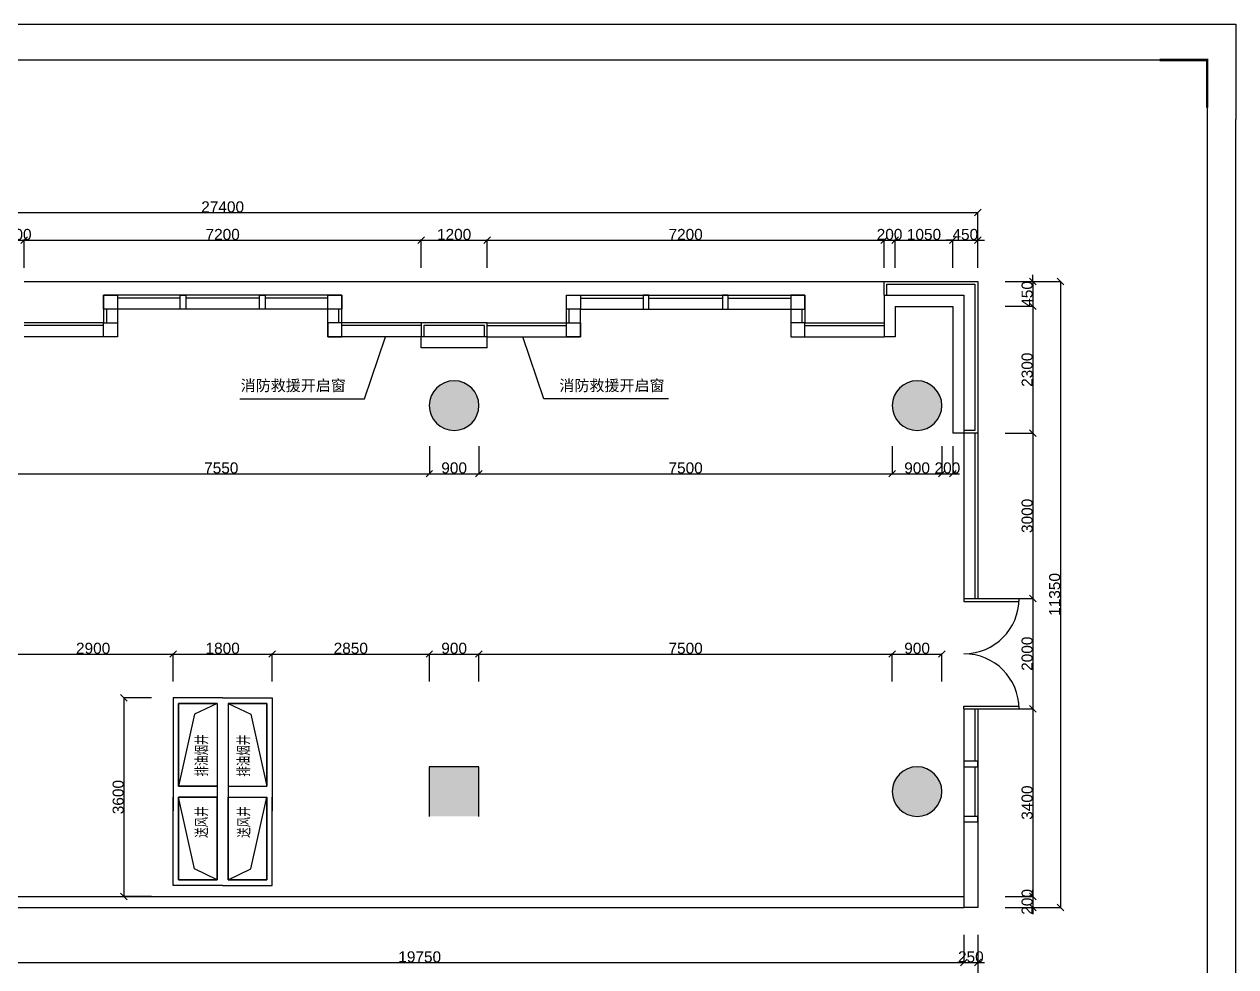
# Model space of a CAD drawing. Header units: inches. Extents: x -17552 to 18736, y -11730 to 13931.
# Drawn here: x -3246 to 18736, y -3160 to 13931 of the extents above; entities that cross this region are included whole.
import ezdxf

# ---------------------------------------------------------------- set-up
doc = ezdxf.new("R2010")
doc.units = ezdxf.units.IN
doc.header["$MEASUREMENT"] = 0
for name, color, linetype in [('DIM', 3, 'Continuous'), ('DIM TEXT', 7, 'Continuous'), ('DOOR', 100, 'Continuous'), ('WINDOW', 5, 'Continuous'), ('建-墙体', 255, 'Continuous')]:
    doc.layers.add(name, color=color, linetype=linetype)
doc.styles.get("Standard").update_dxf_attribs({"font": 'arial.ttf'})
doc.dimstyles.new('DIM-200MM', dxfattribs={"dimtxt": 200, "dimasz": 120, "dimexe": 10, "dimexo": 10, "dimgap": 0.7, "dimtad": 1, "dimdec": 0, "dimrnd": 5, "dimzin": 1, "dimdsep": 46, "dimtxsty": 'Standard', "dimblk": 'OBLIQUE', "dimcen": 0.5, "dimdle": 1, "dimclrd": 256, "dimclre": 256, "dimclrt": 7, "dimaunit": 1, "dimadec": 0, "dimazin": 0, "dimtfac": 1, "dimtdec": 0, "dimtix": 1, "dimtmove": 2, "dimatfit": 3, "dimfxl": 0, "dimtolj": 1, "dimtzin": 1, "dimarcsym": 0})

# ---------------------------------------------------------------- blocks, each defined once
blk = doc.blocks.new('_Oblique')
at = {"color": 0, "linetype": 'ByBlock', "lineweight": -2}
blk.add_line((-0.5, -0.5), (0.5, 0.5), dxfattribs=at)
blk = doc.blocks.new('*D130')
at = {"layer": 'DEFPOINTS', "color": 0, "transparency": 16777216}
for p in [(-3246, 10016), (-3446, 8654), (-3246, 8641)]:
    blk.add_point(p, dxfattribs=at)
at = {"layer": 'DIM', "lineweight": -2, "transparency": 16777216}
for p, q in [((-3446, 10016), (-3566, 10016)), ((-3446, 9516), (-3446, 10026)), ((-3446, 10016), (-3246, 10016)), ((-3246, 9516), (-3246, 10026)), ((-3246, 10016), (-3126, 10016))]:
    blk.add_line(p, q, dxfattribs=at)
at = {"layer": 'DIM', "lineweight": -2, "transparency": 16777216, "xscale": 120, "yscale": 120, "zscale": 120}
blk.add_blockref('_Oblique', (-3446, 10016), dxfattribs=at)
at = {"layer": 'DIM', "lineweight": -2, "transparency": 16777216, "xscale": 120, "yscale": 120, "zscale": 120, "rotation": 180}
blk.add_blockref('_Oblique', (-3246, 10016), dxfattribs=at)
at = {"layer": 'DIM', "color": 7, "transparency": 16777216, "insert": (-3346, 10118), "char_height": 200, "attachment_point": 5}
blk.add_mtext('\\A1;200', dxfattribs=at)
blk = doc.blocks.new('*D131')
at = {"layer": 'DEFPOINTS', "color": 0, "transparency": 16777216}
for p in [(3954, 10016), (-3246, 8641), (3954, 8166)]:
    blk.add_point(p, dxfattribs=at)
at = {"layer": 'DIM', "lineweight": -2, "transparency": 16777216}
for p, q in [((-3247, 10016), (3955, 10016)), ((-3246, 9516), (-3246, 10026)), ((3954, 9516), (3954, 10026))]:
    blk.add_line(p, q, dxfattribs=at)
at = {"layer": 'DIM', "lineweight": -2, "transparency": 16777216, "xscale": 120, "yscale": 120, "zscale": 120, "rotation": 180}
blk.add_blockref('_Oblique', (-3246, 10016), dxfattribs=at)
at = {"layer": 'DIM', "lineweight": -2, "transparency": 16777216, "xscale": 120, "yscale": 120, "zscale": 120}
blk.add_blockref('_Oblique', (3954, 10016), dxfattribs=at)
at = {"layer": 'DIM', "color": 7, "transparency": 16777216, "insert": (354, 10118), "char_height": 200, "attachment_point": 5}
blk.add_mtext('\\A1;7200', dxfattribs=at)
blk = doc.blocks.new('*D132')
at = {"layer": 'DEFPOINTS', "color": 0, "transparency": 16777216}
for p in [(5154, 10016), (3954, 8166), (5154, 8166)]:
    blk.add_point(p, dxfattribs=at)
at = {"layer": 'DIM', "lineweight": -2, "transparency": 16777216}
for p, q in [((3953, 10016), (5155, 10016)), ((3954, 9516), (3954, 10026)), ((5154, 9516), (5154, 10026))]:
    blk.add_line(p, q, dxfattribs=at)
at = {"layer": 'DIM', "lineweight": -2, "transparency": 16777216, "xscale": 120, "yscale": 120, "zscale": 120, "rotation": 180}
blk.add_blockref('_Oblique', (3954, 10016), dxfattribs=at)
at = {"layer": 'DIM', "lineweight": -2, "transparency": 16777216, "xscale": 120, "yscale": 120, "zscale": 120}
blk.add_blockref('_Oblique', (5154, 10016), dxfattribs=at)
at = {"layer": 'DIM', "color": 7, "transparency": 16777216, "insert": (4554, 10118), "char_height": 200, "attachment_point": 5}
blk.add_mtext('\\A1;1200', dxfattribs=at)
blk = doc.blocks.new('*D133')
at = {"layer": 'DEFPOINTS', "color": 0, "transparency": 16777216}
for p in [(12354, 10016), (12354, 8370), (5154, 8166)]:
    blk.add_point(p, dxfattribs=at)
at = {"layer": 'DIM', "lineweight": -2, "transparency": 16777216}
for p, q in [((5153, 10016), (12355, 10016)), ((5154, 9516), (5154, 10026)), ((12354, 9516), (12354, 10026))]:
    blk.add_line(p, q, dxfattribs=at)
at = {"layer": 'DIM', "lineweight": -2, "transparency": 16777216, "xscale": 120, "yscale": 120, "zscale": 120, "rotation": 180}
blk.add_blockref('_Oblique', (5154, 10016), dxfattribs=at)
at = {"layer": 'DIM', "lineweight": -2, "transparency": 16777216, "xscale": 120, "yscale": 120, "zscale": 120}
blk.add_blockref('_Oblique', (12354, 10016), dxfattribs=at)
at = {"layer": 'DIM', "color": 7, "transparency": 16777216, "insert": (8754, 10118), "char_height": 200, "attachment_point": 5}
blk.add_mtext('\\A1;7200', dxfattribs=at)
blk = doc.blocks.new('*D134')
at = {"layer": 'DEFPOINTS', "color": 0, "transparency": 16777216}
for p in [(12554, 10016), (12354, 8370), (12554, 8398)]:
    blk.add_point(p, dxfattribs=at)
at = {"layer": 'DIM', "lineweight": -2, "transparency": 16777216}
for p, q in [((12354, 10016), (12234, 10016)), ((12354, 9516), (12354, 10026)), ((12354, 10016), (12554, 10016)), ((12554, 9516), (12554, 10026)), ((12554, 10016), (12674, 10016))]:
    blk.add_line(p, q, dxfattribs=at)
at = {"layer": 'DIM', "lineweight": -2, "transparency": 16777216, "xscale": 120, "yscale": 120, "zscale": 120}
blk.add_blockref('_Oblique', (12354, 10016), dxfattribs=at)
at = {"layer": 'DIM', "lineweight": -2, "transparency": 16777216, "xscale": 120, "yscale": 120, "zscale": 120, "rotation": 180}
blk.add_blockref('_Oblique', (12554, 10016), dxfattribs=at)
at = {"layer": 'DIM', "color": 7, "transparency": 16777216, "insert": (12454, 10118), "char_height": 200, "attachment_point": 5}
blk.add_mtext('\\A1;200', dxfattribs=at)
blk = doc.blocks.new('*D135')
at = {"layer": 'DEFPOINTS', "color": 0, "transparency": 16777216}
for p in [(13604, 10016), (12554, 8398), (13604, 8413)]:
    blk.add_point(p, dxfattribs=at)
at = {"layer": 'DIM', "lineweight": -2, "transparency": 16777216}
for p, q in [((12553, 10016), (13605, 10016)), ((12554, 9516), (12554, 10026)), ((13604, 9516), (13604, 10026))]:
    blk.add_line(p, q, dxfattribs=at)
at = {"layer": 'DIM', "lineweight": -2, "transparency": 16777216, "xscale": 120, "yscale": 120, "zscale": 120, "rotation": 180}
blk.add_blockref('_Oblique', (12554, 10016), dxfattribs=at)
at = {"layer": 'DIM', "lineweight": -2, "transparency": 16777216, "xscale": 120, "yscale": 120, "zscale": 120}
blk.add_blockref('_Oblique', (13604, 10016), dxfattribs=at)
at = {"layer": 'DIM', "color": 7, "transparency": 16777216, "insert": (13079, 10118), "char_height": 200, "attachment_point": 5}
blk.add_mtext('\\A1;1050', dxfattribs=at)
blk = doc.blocks.new('*D136')
at = {"layer": 'DEFPOINTS', "color": 0, "transparency": 16777216}
for p in [(14054, 10016), (13604, 8413), (14054, 8438)]:
    blk.add_point(p, dxfattribs=at)
at = {"layer": 'DIM', "lineweight": -2, "transparency": 16777216}
for p, q in [((13604, 10016), (13484, 10016)), ((13604, 9516), (13604, 10026)), ((13604, 10016), (14054, 10016)), ((14054, 9516), (14054, 10026)), ((14054, 10016), (14174, 10016))]:
    blk.add_line(p, q, dxfattribs=at)
at = {"layer": 'DIM', "lineweight": -2, "transparency": 16777216, "xscale": 120, "yscale": 120, "zscale": 120}
blk.add_blockref('_Oblique', (13604, 10016), dxfattribs=at)
at = {"layer": 'DIM', "lineweight": -2, "transparency": 16777216, "xscale": 120, "yscale": 120, "zscale": 120, "rotation": 180}
blk.add_blockref('_Oblique', (14054, 10016), dxfattribs=at)
at = {"layer": 'DIM', "color": 7, "transparency": 16777216, "insert": (13829, 10118), "char_height": 200, "attachment_point": 5}
blk.add_mtext('\\A1;450', dxfattribs=at)
blk = doc.blocks.new('*D137')
at = {"layer": 'DEFPOINTS', "color": 0, "transparency": 16777216}
for p in [(14054, 10516), (-13346, 8794), (14054, 8794)]:
    blk.add_point(p, dxfattribs=at)
at = {"layer": 'DIM', "lineweight": -2, "transparency": 16777216}
for p, q in [((-13347, 10516), (14055, 10516)), ((-13346, 10016), (-13346, 10526)), ((14054, 10016), (14054, 10526))]:
    blk.add_line(p, q, dxfattribs=at)
at = {"layer": 'DIM', "lineweight": -2, "transparency": 16777216, "xscale": 120, "yscale": 120, "zscale": 120, "rotation": 180}
blk.add_blockref('_Oblique', (-13346, 10516), dxfattribs=at)
at = {"layer": 'DIM', "lineweight": -2, "transparency": 16777216, "xscale": 120, "yscale": 120, "zscale": 120}
blk.add_blockref('_Oblique', (14054, 10516), dxfattribs=at)
at = {"layer": 'DIM', "color": 7, "transparency": 16777216, "insert": (354, 10618), "char_height": 200, "attachment_point": 5}
blk.add_mtext('\\A1;27400', dxfattribs=at)
blk = doc.blocks.new('*D149')
at = {"layer": 'DEFPOINTS', "color": 0, "transparency": 16777216}
for p in [(-5946, 3455), (13804, -914), (13804, -3084)]:
    blk.add_point(p, dxfattribs=at)
at = {"layer": 'DIM', "lineweight": -2, "transparency": 16777216}
for p, q in [((-5946, -2584), (-5946, -3094)), ((13804, -2584), (13804, -3094)), ((-5947, -3084), (13805, -3084))]:
    blk.add_line(p, q, dxfattribs=at)
at = {"layer": 'DIM', "lineweight": -2, "transparency": 16777216, "xscale": 120, "yscale": 120, "zscale": 120, "rotation": 180}
blk.add_blockref('_Oblique', (-5946, -3084), dxfattribs=at)
at = {"layer": 'DIM', "lineweight": -2, "transparency": 16777216, "xscale": 120, "yscale": 120, "zscale": 120}
blk.add_blockref('_Oblique', (13804, -3084), dxfattribs=at)
at = {"layer": 'DIM', "color": 7, "transparency": 16777216, "insert": (3929, -2982), "char_height": 200, "attachment_point": 5}
blk.add_mtext('\\A1;19750', dxfattribs=at)
blk = doc.blocks.new('*D150')
at = {"layer": 'DEFPOINTS', "color": 0, "transparency": 16777216}
for p in [(13804, -914), (14054, -914), (14054, -3084)]:
    blk.add_point(p, dxfattribs=at)
at = {"layer": 'DIM', "lineweight": -2, "transparency": 16777216}
for p, q in [((13804, -2584), (13804, -3094)), ((14054, -2584), (14054, -3094)), ((13804, -3084), (13684, -3084)), ((13804, -3084), (14054, -3084)), ((14054, -3084), (14174, -3084))]:
    blk.add_line(p, q, dxfattribs=at)
at = {"layer": 'DIM', "lineweight": -2, "transparency": 16777216, "xscale": 120, "yscale": 120, "zscale": 120}
blk.add_blockref('_Oblique', (13804, -3084), dxfattribs=at)
at = {"layer": 'DIM', "lineweight": -2, "transparency": 16777216, "xscale": 120, "yscale": 120, "zscale": 120, "rotation": 180}
blk.add_blockref('_Oblique', (14054, -3084), dxfattribs=at)
at = {"layer": 'DIM', "color": 7, "transparency": 16777216, "insert": (13929, -2982), "char_height": 200, "attachment_point": 5}
blk.add_mtext('\\A1;250', dxfattribs=at)
blk = doc.blocks.new('*D151')
at = {"layer": 'DEFPOINTS', "color": 0, "transparency": 16777216}
for p in [(-13346, 4184), (14054, -1401), (-13346, -3584)]:
    blk.add_point(p, dxfattribs=at)
at = {"layer": 'DIM', "lineweight": -2, "transparency": 16777216}
for p, q in [((-13346, -3084), (-13346, -3594)), ((14054, -3084), (14054, -3594)), ((14055, -3584), (-13347, -3584))]:
    blk.add_line(p, q, dxfattribs=at)
at = {"layer": 'DIM', "lineweight": -2, "transparency": 16777216, "xscale": 120, "yscale": 120, "zscale": 120, "rotation": 180}
blk.add_blockref('_Oblique', (-13346, -3584), dxfattribs=at)
at = {"layer": 'DIM', "lineweight": -2, "transparency": 16777216, "xscale": 120, "yscale": 120, "zscale": 120}
blk.add_blockref('_Oblique', (14054, -3584), dxfattribs=at)
at = {"layer": 'DIM', "color": 7, "transparency": 16777216, "insert": (354, -3482), "char_height": 200, "attachment_point": 5}
blk.add_mtext('\\A1;27400', dxfattribs=at)
blk = doc.blocks.new('*D152')
at = {"layer": 'DEFPOINTS', "color": 0, "transparency": 16777216}
for p in [(13103, 9266), (13103, 8816), (15054, 8816)]:
    blk.add_point(p, dxfattribs=at)
at = {"layer": 'DIM', "lineweight": -2, "transparency": 16777216}
for p, q in [((14554, 9266), (15064, 9266)), ((15054, 9266), (15054, 9386)), ((15054, 9266), (15054, 8816)), ((14554, 8816), (15064, 8816)), ((15054, 8816), (15054, 8696))]:
    blk.add_line(p, q, dxfattribs=at)
at = {"layer": 'DIM', "lineweight": -2, "transparency": 16777216, "xscale": 120, "yscale": 120, "zscale": 120}
for p, rotation in [((15054, 9266), 270), ((15054, 8816), 90)]:
    blk.add_blockref('_Oblique', p, dxfattribs=dict(at, rotation=rotation))
at = {"layer": 'DIM', "color": 7, "transparency": 16777216, "insert": (14951, 9041), "char_height": 200, "attachment_point": 5, "rotation": 90}
blk.add_mtext('\\A1;450', dxfattribs=at)
blk = doc.blocks.new('*D153')
at = {"layer": 'DEFPOINTS', "color": 0, "transparency": 16777216}
for p in [(13103, 8816), (13704, 6516), (15054, 6516)]:
    blk.add_point(p, dxfattribs=at)
at = {"layer": 'DIM', "lineweight": -2, "transparency": 16777216}
for p, q in [((14554, 8816), (15064, 8816)), ((15054, 8817), (15054, 6515)), ((14554, 6516), (15064, 6516))]:
    blk.add_line(p, q, dxfattribs=at)
at = {"layer": 'DIM', "lineweight": -2, "transparency": 16777216, "xscale": 120, "yscale": 120, "zscale": 120}
for p, rotation in [((15054, 8816), 90), ((15054, 6516), 270)]:
    blk.add_blockref('_Oblique', p, dxfattribs=dict(at, rotation=rotation))
at = {"layer": 'DIM', "color": 7, "transparency": 16777216, "insert": (14951, 7666), "char_height": 200, "attachment_point": 5, "rotation": 90}
blk.add_mtext('\\A1;2300', dxfattribs=at)
blk = doc.blocks.new('*D154')
at = {"layer": 'DEFPOINTS', "color": 0, "transparency": 16777216}
for p in [(13704, 6516), (13934, 3516), (15054, 3516)]:
    blk.add_point(p, dxfattribs=at)
at = {"layer": 'DIM', "lineweight": -2, "transparency": 16777216}
for p, q in [((14554, 6516), (15064, 6516)), ((15054, 6517), (15054, 3515)), ((14554, 3516), (15064, 3516))]:
    blk.add_line(p, q, dxfattribs=at)
at = {"layer": 'DIM', "lineweight": -2, "transparency": 16777216, "xscale": 120, "yscale": 120, "zscale": 120}
for p, rotation in [((15054, 6516), 90), ((15054, 3516), 270)]:
    blk.add_blockref('_Oblique', p, dxfattribs=dict(at, rotation=rotation))
at = {"layer": 'DIM', "color": 7, "transparency": 16777216, "insert": (14951, 5016), "char_height": 200, "attachment_point": 5, "rotation": 90}
blk.add_mtext('\\A1;3000', dxfattribs=at)
blk = doc.blocks.new('*D155')
at = {"layer": 'DEFPOINTS', "color": 0, "transparency": 16777216}
for p in [(13934, 3516), (13909, 1516), (15054, 1516)]:
    blk.add_point(p, dxfattribs=at)
at = {"layer": 'DIM', "lineweight": -2, "transparency": 16777216}
for p, q in [((14554, 3516), (15064, 3516)), ((15054, 3517), (15054, 1515)), ((14554, 1516), (15064, 1516))]:
    blk.add_line(p, q, dxfattribs=at)
at = {"layer": 'DIM', "lineweight": -2, "transparency": 16777216, "xscale": 120, "yscale": 120, "zscale": 120}
for p, rotation in [((15054, 3516), 90), ((15054, 1516), 270)]:
    blk.add_blockref('_Oblique', p, dxfattribs=dict(at, rotation=rotation))
at = {"layer": 'DIM', "color": 7, "transparency": 16777216, "insert": (14951, 2516), "char_height": 200, "attachment_point": 5, "rotation": 90}
blk.add_mtext('\\A1;2000', dxfattribs=at)
blk = doc.blocks.new('*D156')
at = {"layer": 'DEFPOINTS', "color": 0, "transparency": 16777216}
for p in [(13909, 1516), (13730, -1884), (15054, -1884)]:
    blk.add_point(p, dxfattribs=at)
at = {"layer": 'DIM', "lineweight": -2, "transparency": 16777216}
for p, q in [((14554, 1516), (15064, 1516)), ((15054, 1517), (15054, -1885)), ((14554, -1884), (15064, -1884))]:
    blk.add_line(p, q, dxfattribs=at)
at = {"layer": 'DIM', "lineweight": -2, "transparency": 16777216, "xscale": 120, "yscale": 120, "zscale": 120}
for p, rotation in [((15054, 1516), 90), ((15054, -1884), 270)]:
    blk.add_blockref('_Oblique', p, dxfattribs=dict(at, rotation=rotation))
at = {"layer": 'DIM', "color": 7, "transparency": 16777216, "insert": (14951, -184), "char_height": 200, "attachment_point": 5, "rotation": 90}
blk.add_mtext('\\A1;3400', dxfattribs=at)
blk = doc.blocks.new('*D157')
at = {"layer": 'DEFPOINTS', "color": 0, "transparency": 16777216}
for p in [(13730, -1884), (13717, -2084), (15054, -2084)]:
    blk.add_point(p, dxfattribs=at)
at = {"layer": 'DIM', "lineweight": -2, "transparency": 16777216}
for p, q in [((14554, -1884), (15064, -1884)), ((15054, -1884), (15054, -1764)), ((15054, -1884), (15054, -2084)), ((14554, -2084), (15064, -2084)), ((15054, -2084), (15054, -2204))]:
    blk.add_line(p, q, dxfattribs=at)
at = {"layer": 'DIM', "lineweight": -2, "transparency": 16777216, "xscale": 120, "yscale": 120, "zscale": 120}
for p, rotation in [((15054, -1884), 270), ((15054, -2084), 90)]:
    blk.add_blockref('_Oblique', p, dxfattribs=dict(at, rotation=rotation))
at = {"layer": 'DIM', "color": 7, "transparency": 16777216, "insert": (14951, -1984), "char_height": 200, "attachment_point": 5, "rotation": 90}
blk.add_mtext('\\A1;200', dxfattribs=at)
blk = doc.blocks.new('*D158')
at = {"layer": 'DEFPOINTS', "color": 0, "transparency": 16777216}
for p in [(11963, 9266), (12319, -2084), (15554, -2084)]:
    blk.add_point(p, dxfattribs=at)
at = {"layer": 'DIM', "lineweight": -2, "transparency": 16777216}
for p, q in [((15054, 9266), (15564, 9266)), ((15554, 9267), (15554, -2085)), ((15054, -2084), (15564, -2084))]:
    blk.add_line(p, q, dxfattribs=at)
at = {"layer": 'DIM', "lineweight": -2, "transparency": 16777216, "xscale": 120, "yscale": 120, "zscale": 120}
for p, rotation in [((15554, 9266), 90), ((15554, -2084), 270)]:
    blk.add_blockref('_Oblique', p, dxfattribs=dict(at, rotation=rotation))
at = {"layer": 'DIM', "color": 7, "transparency": 16777216, "insert": (15451, 3591), "char_height": 200, "attachment_point": 5, "rotation": 90}
blk.add_mtext('\\A1;11350', dxfattribs=at)
blk = doc.blocks.new('*D163')
at = {"layer": 'DEFPOINTS', "color": 0, "transparency": 16777216}
for p in [(-3446, 7016), (4104, 7016), (4104, 5781)]:
    blk.add_point(p, dxfattribs=at)
at = {"layer": 'DIM', "lineweight": -2, "transparency": 16777216}
for p, q in [((-3446, 6281), (-3446, 5771)), ((4104, 6281), (4104, 5771)), ((-3447, 5781), (4105, 5781))]:
    blk.add_line(p, q, dxfattribs=at)
at = {"layer": 'DIM', "lineweight": -2, "transparency": 16777216, "xscale": 120, "yscale": 120, "zscale": 120, "rotation": 180}
blk.add_blockref('_Oblique', (-3446, 5781), dxfattribs=at)
at = {"layer": 'DIM', "lineweight": -2, "transparency": 16777216, "xscale": 120, "yscale": 120, "zscale": 120}
blk.add_blockref('_Oblique', (4104, 5781), dxfattribs=at)
at = {"layer": 'DIM', "color": 7, "transparency": 16777216, "insert": (329, 5884), "char_height": 200, "attachment_point": 5}
blk.add_mtext('\\A1;7550', dxfattribs=at)
blk = doc.blocks.new('*D164')
at = {"layer": 'DEFPOINTS', "color": 0, "transparency": 16777216}
for p in [(4104, 7016), (5004, 7016), (5004, 5781)]:
    blk.add_point(p, dxfattribs=at)
at = {"layer": 'DIM', "lineweight": -2, "transparency": 16777216}
for p, q in [((4104, 6281), (4104, 5771)), ((5004, 6281), (5004, 5771)), ((4103, 5781), (5005, 5781))]:
    blk.add_line(p, q, dxfattribs=at)
at = {"layer": 'DIM', "lineweight": -2, "transparency": 16777216, "xscale": 120, "yscale": 120, "zscale": 120, "rotation": 180}
blk.add_blockref('_Oblique', (4104, 5781), dxfattribs=at)
at = {"layer": 'DIM', "lineweight": -2, "transparency": 16777216, "xscale": 120, "yscale": 120, "zscale": 120}
blk.add_blockref('_Oblique', (5004, 5781), dxfattribs=at)
at = {"layer": 'DIM', "color": 7, "transparency": 16777216, "insert": (4554, 5884), "char_height": 200, "attachment_point": 5}
blk.add_mtext('\\A1;900', dxfattribs=at)
blk = doc.blocks.new('*D165')
at = {"layer": 'DEFPOINTS', "color": 0, "transparency": 16777216}
for p in [(5004, 7016), (12504, 6994), (12504, 5781)]:
    blk.add_point(p, dxfattribs=at)
at = {"layer": 'DIM', "lineweight": -2, "transparency": 16777216}
for p, q in [((5004, 6281), (5004, 5771)), ((12504, 6281), (12504, 5771)), ((5003, 5781), (12505, 5781))]:
    blk.add_line(p, q, dxfattribs=at)
at = {"layer": 'DIM', "lineweight": -2, "transparency": 16777216, "xscale": 120, "yscale": 120, "zscale": 120, "rotation": 180}
blk.add_blockref('_Oblique', (5004, 5781), dxfattribs=at)
at = {"layer": 'DIM', "lineweight": -2, "transparency": 16777216, "xscale": 120, "yscale": 120, "zscale": 120}
blk.add_blockref('_Oblique', (12504, 5781), dxfattribs=at)
at = {"layer": 'DIM', "color": 7, "transparency": 16777216, "insert": (8754, 5884), "char_height": 200, "attachment_point": 5}
blk.add_mtext('\\A1;7500', dxfattribs=at)
blk = doc.blocks.new('*D166')
at = {"layer": 'DEFPOINTS', "color": 0, "transparency": 16777216}
for p in [(12504, 6994), (13404, 7016), (13404, 5781)]:
    blk.add_point(p, dxfattribs=at)
at = {"layer": 'DIM', "lineweight": -2, "transparency": 16777216}
for p, q in [((12504, 6281), (12504, 5771)), ((13404, 6281), (13404, 5771)), ((12503, 5781), (13405, 5781))]:
    blk.add_line(p, q, dxfattribs=at)
at = {"layer": 'DIM', "lineweight": -2, "transparency": 16777216, "xscale": 120, "yscale": 120, "zscale": 120, "rotation": 180}
blk.add_blockref('_Oblique', (12504, 5781), dxfattribs=at)
at = {"layer": 'DIM', "lineweight": -2, "transparency": 16777216, "xscale": 120, "yscale": 120, "zscale": 120}
blk.add_blockref('_Oblique', (13404, 5781), dxfattribs=at)
at = {"layer": 'DIM', "color": 7, "transparency": 16777216, "insert": (12954, 5884), "char_height": 200, "attachment_point": 5}
blk.add_mtext('\\A1;900', dxfattribs=at)
blk = doc.blocks.new('*D167')
at = {"layer": 'DEFPOINTS', "color": 0, "transparency": 16777216}
for p in [(13604, 7040), (13404, 7016), (13604, 5781)]:
    blk.add_point(p, dxfattribs=at)
at = {"layer": 'DIM', "lineweight": -2, "transparency": 16777216}
for p, q in [((13404, 6281), (13404, 5771)), ((13604, 6281), (13604, 5771)), ((13404, 5781), (13284, 5781)), ((13404, 5781), (13604, 5781)), ((13604, 5781), (13724, 5781))]:
    blk.add_line(p, q, dxfattribs=at)
at = {"layer": 'DIM', "lineweight": -2, "transparency": 16777216, "xscale": 120, "yscale": 120, "zscale": 120}
blk.add_blockref('_Oblique', (13404, 5781), dxfattribs=at)
at = {"layer": 'DIM', "lineweight": -2, "transparency": 16777216, "xscale": 120, "yscale": 120, "zscale": 120, "rotation": 180}
blk.add_blockref('_Oblique', (13604, 5781), dxfattribs=at)
at = {"layer": 'DIM', "color": 7, "transparency": 16777216, "insert": (13504, 5884), "char_height": 200, "attachment_point": 5}
blk.add_mtext('\\A1;200', dxfattribs=at)
blk = doc.blocks.new('*D168')
at = {"layer": 'DEFPOINTS', "color": 0, "transparency": 16777216}
for p in [(-546, 1716), (-1438, -1884), (-546, -1884)]:
    blk.add_point(p, dxfattribs=at)
at = {"layer": 'DIM', "lineweight": -2, "transparency": 16777216}
for p, q in [((-938, 1716), (-1448, 1716)), ((-1438, 1717), (-1438, -1885)), ((-938, -1884), (-1448, -1884))]:
    blk.add_line(p, q, dxfattribs=at)
at = {"layer": 'DIM', "lineweight": -2, "transparency": 16777216, "xscale": 120, "yscale": 120, "zscale": 120}
for p, rotation in [((-1438, 1716), 90), ((-1438, -1884), 270)]:
    blk.add_blockref('_Oblique', p, dxfattribs=dict(at, rotation=rotation))
at = {"layer": 'DIM', "color": 7, "transparency": 16777216, "insert": (-1541, -84), "char_height": 200, "attachment_point": 5, "rotation": 90}
blk.add_mtext('\\A1;3600', dxfattribs=at)
blk = doc.blocks.new('*D169')
at = {"layer": 'DEFPOINTS', "color": 0, "transparency": 16777216}
for p in [(1254, 2511), (-546, 1716), (1254, 1716)]:
    blk.add_point(p, dxfattribs=at)
at = {"layer": 'DIM', "lineweight": -2, "transparency": 16777216}
for p, q in [((-547, 2511), (1255, 2511)), ((-546, 2011), (-546, 2521)), ((1254, 2011), (1254, 2521))]:
    blk.add_line(p, q, dxfattribs=at)
at = {"layer": 'DIM', "lineweight": -2, "transparency": 16777216, "xscale": 120, "yscale": 120, "zscale": 120, "rotation": 180}
blk.add_blockref('_Oblique', (-546, 2511), dxfattribs=at)
at = {"layer": 'DIM', "lineweight": -2, "transparency": 16777216, "xscale": 120, "yscale": 120, "zscale": 120}
blk.add_blockref('_Oblique', (1254, 2511), dxfattribs=at)
at = {"layer": 'DIM', "color": 7, "transparency": 16777216, "insert": (354, 2614), "char_height": 200, "attachment_point": 5}
blk.add_mtext('\\A1;1800', dxfattribs=at)
blk = doc.blocks.new('*D176')
at = {"layer": 'DEFPOINTS', "color": 0, "transparency": 16777216}
for p in [(-546, 2511), (-546, 691), (-3446, 416)]:
    blk.add_point(p, dxfattribs=at)
at = {"layer": 'DIM', "lineweight": -2, "transparency": 16777216}
for p, q in [((-3447, 2511), (-545, 2511)), ((-3446, 2011), (-3446, 2521)), ((-546, 2011), (-546, 2521))]:
    blk.add_line(p, q, dxfattribs=at)
at = {"layer": 'DIM', "lineweight": -2, "transparency": 16777216, "xscale": 120, "yscale": 120, "zscale": 120, "rotation": 180}
blk.add_blockref('_Oblique', (-3446, 2511), dxfattribs=at)
at = {"layer": 'DIM', "lineweight": -2, "transparency": 16777216, "xscale": 120, "yscale": 120, "zscale": 120}
blk.add_blockref('_Oblique', (-546, 2511), dxfattribs=at)
at = {"layer": 'DIM', "color": 7, "transparency": 16777216, "insert": (-1996, 2614), "char_height": 200, "attachment_point": 5}
blk.add_mtext('\\A1;2900', dxfattribs=at)
blk = doc.blocks.new('*D177')
at = {"layer": 'DEFPOINTS', "color": 0, "transparency": 16777216}
for p in [(4104, 2511), (1254, 7), (4104, 7)]:
    blk.add_point(p, dxfattribs=at)
at = {"layer": 'DIM', "lineweight": -2, "transparency": 16777216}
for p, q in [((1253, 2511), (4105, 2511)), ((1254, 2011), (1254, 2521)), ((4104, 2011), (4104, 2521))]:
    blk.add_line(p, q, dxfattribs=at)
at = {"layer": 'DIM', "lineweight": -2, "transparency": 16777216, "xscale": 120, "yscale": 120, "zscale": 120, "rotation": 180}
blk.add_blockref('_Oblique', (1254, 2511), dxfattribs=at)
at = {"layer": 'DIM', "lineweight": -2, "transparency": 16777216, "xscale": 120, "yscale": 120, "zscale": 120}
blk.add_blockref('_Oblique', (4104, 2511), dxfattribs=at)
at = {"layer": 'DIM', "color": 7, "transparency": 16777216, "insert": (2679, 2614), "char_height": 200, "attachment_point": 5}
blk.add_mtext('\\A1;2850', dxfattribs=at)
blk = doc.blocks.new('*D178')
at = {"layer": 'DEFPOINTS', "color": 0, "transparency": 16777216}
for p in [(5004, 2511), (4104, -84), (5004, -84)]:
    blk.add_point(p, dxfattribs=at)
at = {"layer": 'DIM', "lineweight": -2, "transparency": 16777216}
for p, q in [((4103, 2511), (5005, 2511)), ((4104, 2011), (4104, 2521)), ((5004, 2011), (5004, 2521))]:
    blk.add_line(p, q, dxfattribs=at)
at = {"layer": 'DIM', "lineweight": -2, "transparency": 16777216, "xscale": 120, "yscale": 120, "zscale": 120, "rotation": 180}
blk.add_blockref('_Oblique', (4104, 2511), dxfattribs=at)
at = {"layer": 'DIM', "lineweight": -2, "transparency": 16777216, "xscale": 120, "yscale": 120, "zscale": 120}
blk.add_blockref('_Oblique', (5004, 2511), dxfattribs=at)
at = {"layer": 'DIM', "color": 7, "transparency": 16777216, "insert": (4554, 2614), "char_height": 200, "attachment_point": 5}
blk.add_mtext('\\A1;900', dxfattribs=at)
blk = doc.blocks.new('*D179')
at = {"layer": 'DEFPOINTS', "color": 0, "transparency": 16777216}
for p in [(12504, 2511), (5004, 16), (12504, 16)]:
    blk.add_point(p, dxfattribs=at)
at = {"layer": 'DIM', "lineweight": -2, "transparency": 16777216}
for p, q in [((5003, 2511), (12505, 2511)), ((5004, 2011), (5004, 2521)), ((12504, 2011), (12504, 2521))]:
    blk.add_line(p, q, dxfattribs=at)
at = {"layer": 'DIM', "lineweight": -2, "transparency": 16777216, "xscale": 120, "yscale": 120, "zscale": 120, "rotation": 180}
blk.add_blockref('_Oblique', (5004, 2511), dxfattribs=at)
at = {"layer": 'DIM', "lineweight": -2, "transparency": 16777216, "xscale": 120, "yscale": 120, "zscale": 120}
blk.add_blockref('_Oblique', (12504, 2511), dxfattribs=at)
at = {"layer": 'DIM', "color": 7, "transparency": 16777216, "insert": (8754, 2614), "char_height": 200, "attachment_point": 5}
blk.add_mtext('\\A1;7500', dxfattribs=at)
blk = doc.blocks.new('*D180')
at = {"layer": 'DEFPOINTS', "color": 0, "transparency": 16777216}
for p in [(13404, 2511), (12504, 16), (13404, 16)]:
    blk.add_point(p, dxfattribs=at)
at = {"layer": 'DIM', "lineweight": -2, "transparency": 16777216}
for p, q in [((12503, 2511), (13405, 2511)), ((12504, 2011), (12504, 2521)), ((13404, 2011), (13404, 2521))]:
    blk.add_line(p, q, dxfattribs=at)
at = {"layer": 'DIM', "lineweight": -2, "transparency": 16777216, "xscale": 120, "yscale": 120, "zscale": 120, "rotation": 180}
blk.add_blockref('_Oblique', (12504, 2511), dxfattribs=at)
at = {"layer": 'DIM', "lineweight": -2, "transparency": 16777216, "xscale": 120, "yscale": 120, "zscale": 120}
blk.add_blockref('_Oblique', (13404, 2511), dxfattribs=at)
at = {"layer": 'DIM', "color": 7, "transparency": 16777216, "insert": (12954, 2614), "char_height": 200, "attachment_point": 5}
blk.add_mtext('\\A1;900', dxfattribs=at)

msp = doc.modelspace()

# ---------------------------------------------------------------- hatches: boundary and pattern name
at = {"layer": '建-墙体'}
for points in [[(5003.9, 7015.5, 1), (4103.9, 7015.5, 1)], [(13403.9, 7015.5, 1), (12503.9, 7015.5, 1)], [(4103.9, -434.5), (5003.9, -434.5), (5003.9, 465.5), (4103.9, 465.5)], [(13403.9, 15.5, 1), (12503.9, 15.5, 1)]]:
    msp.add_hatch(color=256, dxfattribs=at).paths.add_polyline_path(points)

# ---------------------------------------------------------------- linework, layer by layer
for points in [[(-17552.2, -10001.8), (-17552.2, 13931), (17007.8, 13931)], [(17007.8, 13931), (18735.8, 13931), (18735.8, 12203)], [(17007.8, -11729.8), (18735.8, -11729.8), (18735.8, 12203)]]:
    msp.add_lwpolyline(points)
msp.add_lwpolyline([(-17033.8, 13283), (18217.4, 13283), (18217.4, -11081.8), (-17033.8, -11081.8)], close=True)
at = {"const_width": 43.2}
msp.add_lwpolyline([(18217.4, 12419), (18217.4, 13283), (17353.4, 13283)], dxfattribs=at)
at = {"layer": 'DIM'}
for p, q in [((2928.5, 7140), (3307.1, 8265.5)), ((6179.2, 7140), (5800.6, 8265.5)), ((664.4, 7140), (2928.5, 7140)), ((8443.2, 7140), (6179.2, 7140))]:
    msp.add_line(p, q, dxfattribs=at)
at = {"layer": 'DOOR', "linetype": 'Continuous'}
for p, q in [((13803.9, 3515.9), (14803.9, 3515.9)), ((13803.9, 3515.9), (13803.9, 3465.9)), ((13803.9, 3465.9), (14802.7, 3465.9)), ((13803.9, 1565.9), (14803.9, 1565.9)), ((13803.9, 1515.9), (13803.9, 1565.9)), ((14803.9, 1515.9), (14803.9, 1565.9)), ((13803.9, 1515.9), (14803.9, 1515.9))]:
    msp.add_line(p, q, dxfattribs=at)
for centre, start_param, end_param in [((13803.9, 3515.9), 3.3482449, 4.9190412), ((13803.9, 1515.9), 4.9190412, 6.4898375)]:
    msp.add_ellipse(centre, major_axis=(205.2, 978.7), ratio=1, start_param=start_param, end_param=end_param, dxfattribs=at)
at = {"layer": 'WINDOW'}
for p, q in [((453.7, 8765.5), (253.7, 8765.5)), ((13803.9, 6516), (13803.9, 3515.9)), ((14003.9, 6516), (14003.9, 3515.9)), ((14053.9, 6516), (14053.9, 3515.9)), ((13803.9, 1515.9), (13803.9, 15.5)), ((14003.9, 1515.9), (14003.9, 565.9)), ((14053.9, 1515.9), (14053.9, 15.5)), ((14003.9, 465.9), (14003.9, 15.5)), ((13803.9, 115.5), (13803.9, -84.5)), ((13803.9, 15.5), (13803.9, -2084.5)), ((14003.9, 15.5), (14003.9, -434.1)), ((14053.9, 15.5), (14053.9, -2084.5)), ((14053.9, -2084.5), (13803.9, -2084.5))]:
    msp.add_line(p, q, dxfattribs=at)
for points in [[(3953.9, 8515.5), (2513.9, 8515.5), (2513.9, 9015.5), (-1806.1, 9015.5), (-1806.1, 8515.5), (-3246.1, 8515.5)], [(5154, 8515.5), (6594, 8515.5), (6594, 9015.5), (10914, 9015.5), (10914, 8515.5), (12354, 8515.5)], [(-416.1, 8965.5), (-1556.1, 8965.5)], [(1023.9, 8965.5), (-316.1, 8965.5)], [(2263.9, 8965.5), (1123.9, 8965.5)], [(6844, 8965.5), (7984, 8965.5)], [(8084, 8965.5), (9424, 8965.5)], [(9524, 8965.5), (10664, 8965.5)], [(3953.9, 8265.5), (2263.9, 8265.5), (2263.9, 8765.5), (-1556.1, 8765.5), (-1556.1, 8265.5), (-3246.1, 8265.5)], [(-1756.1, 8765.5), (-1756.1, 8515.5)], [(2463.9, 8515.5), (2463.9, 8765.5)], [(5154, 8265.5), (6844, 8265.5), (6844, 8765.5), (10664, 8765.5), (10664, 8265.5), (12354, 8265.5)], [(6644, 8515.5), (6644, 8765.5)], [(10864, 8765.5), (10864, 8515.5)], [(-1806.1, 8465.5), (-3246.1, 8465.5)], [(3953.9, 8465.5), (2513.9, 8465.5)], [(5154, 8465.5), (6594, 8465.5)], [(10914, 8465.5), (12354, 8465.5)]]:
    msp.add_lwpolyline(points, dxfattribs=at)
for points in [[(-1556.1, 8765.5), (-1806.1, 8765.5), (-1806.1, 9015.5), (-1556.1, 9015.5)], [(2513.9, 8765.5), (2263.9, 8765.5), (2263.9, 9015.5), (2513.9, 9015.5)], [(6594, 9015.5), (6844, 9015.5), (6844, 8765.5), (6594, 8765.5)], [(10664, 8765.5), (10914, 8765.5), (10914, 9015.5), (10664, 9015.5)], [(-1806.1, 8515.5), (-1556.1, 8515.5), (-1556.1, 8265.5), (-1806.1, 8265.5)], [(2513.9, 8515.5), (2263.9, 8515.5), (2263.9, 8265.5), (2513.9, 8265.5)], [(6594, 8515.5), (6844, 8515.5), (6844, 8265.5), (6594, 8265.5)], [(10914, 8515.5), (10664, 8515.5), (10664, 8265.5), (10914, 8265.5)]]:
    msp.add_lwpolyline(points, close=True, dxfattribs=at)
at = {"layer": 'WINDOW', "flags": 128}
for points in [[(-416.1, 8765.5), (-416.1, 9015.5), (-316.1, 9015.5), (-316.1, 8765.5), (-416.1, 8765.5)], [(1023.9, 8765.5), (1023.9, 9015.5), (1123.9, 9015.5), (1123.9, 8765.5), (1023.9, 8765.5)], [(8084, 8765.5), (8084, 9015.5), (7984, 9015.5), (7984, 8765.5), (8084, 8765.5)], [(9524, 8765.5), (9524, 9015.5), (9424, 9015.5), (9424, 8765.5), (9524, 8765.5)], [(13803.9, 465.9), (14053.9, 465.9), (14053.9, 565.9), (13803.9, 565.9), (13803.9, 465.9)], [(13803.9, -534.1), (14053.9, -534.1), (14053.9, -434.1), (13803.9, -434.1), (13803.9, -534.1)]]:
    msp.add_lwpolyline(points, dxfattribs=at)
at = {"layer": '建-墙体'}
for p, q in [((-3246.3, 9265.5), (12354.1, 9265.5)), ((12354.1, 9015.5), (12454.1, 9015.5)), ((12354.1, 9015.5), (12354.1, 8815.5)), ((12454.1, 9015.5), (13804.1, 9015.5)), ((13804.1, 9015.5), (13804.1, 6516)), ((12354.1, 8815.5), (12354.1, 8815.5)), ((12354.1, 8815.5), (12354.1, 8265.5)), ((12554.1, 8815.5), (12554.1, 8265.5)), ((12554.1, 8815.5), (13604.1, 8815.5)), ((13604.1, 8815.5), (13604.1, 6516)), ((5153.8, 8265.5), (3953.8, 8265.5)), ((3953.8, 8065.5), (3953.8, 8265.5)), ((5153.8, 8065.5), (5153.8, 8265.5)), ((12554.1, 8265.5), (12354.1, 8265.5)), ((5153.8, 8065.5), (3953.8, 8065.5)), ((13804.1, 6516), (13604.1, 6516)), ((-546.4, 1715.6), (-546.4, -333.3)), ((353.7, 1715.6), (-546.4, 1715.6)), ((-446.4, 1615.6), (-446.4, 115.5)), ((253.7, 1615.6), (-446.4, 1615.6)), ((253.7, 1615.6), (253.7, 115.5)), ((253.9, 1615.6), (253.9, 15.5)), ((353.7, 1715.6), (1253.9, 1715.6)), ((453.7, 1615.6), (453.7, 15.5)), ((453.9, 1615.6), (1153.9, 1615.6)), ((453.9, 1615.6), (453.9, 115.5)), ((1153.9, 1615.6), (1153.9, 115.5)), ((1253.9, 1715.6), (1253.9, -333.3)), ((5003.9, 465.5), (4103.9, 465.5)), ((4103.9, 465.5), (4103.9, -434.5)), ((5003.9, -434.5), (5003.9, 465.5)), ((-446.4, 115.5), (253.7, 115.5)), ((253.9, 15.5), (253.9, -1584.5)), ((453.7, 15.5), (453.7, -1584.5)), ((453.9, 115.5), (1153.9, 115.5)), ((-546.4, -1684.5), (-546.4, -84.5)), ((-446.4, -1584.5), (-446.4, -84.5)), ((-446.4, -84.5), (253.7, -84.5)), ((253.7, -84.5), (253.7, -1584.5)), ((453.9, -84.5), (1153.9, -84.5)), ((453.9, -84.5), (453.9, -1584.5)), ((1153.9, -1584.5), (1153.9, -84.5)), ((1253.9, -1684.5), (1253.9, -84.5)), ((353.7, -1684.5), (-546.4, -1684.5)), ((253.7, -1584.5), (-446.4, -1584.5)), ((353.7, -1684.5), (1253.9, -1684.5)), ((453.9, -1584.5), (1153.9, -1584.5)), ((-5946.1, -1884.5), (13803.9, -1884.5)), ((-5946.1, -2084.5), (13803.9, -2084.5))]:
    msp.add_line(p, q, dxfattribs=at)
for points in [[(12354.1, 9015.5), (12354.1, 9265.5), (14054.1, 9265.5), (14054.1, 6516), (13804.1, 6516)], [(12404.1, 9015.5), (12404.1, 9215.5), (14004.1, 9215.5), (14004.1, 6566), (13804.1, 6566)], [(5153.8, 8265.5), (5153.8, 8515.5), (3953.8, 8515.5), (3953.8, 8265.5)], [(5103.8, 8265.5), (5103.8, 8465.5), (4003.8, 8465.5), (4003.8, 8265.5)]]:
    msp.add_lwpolyline(points, dxfattribs=at)
at = {"layer": '建-墙体', "flags": 128}
for points in [[(253.6, 115.5), (-446.4, 115.5), (-446.4, 1615.6), (253.6, 1615.6)], [(453.9, 115.5), (1153.9, 115.5), (1153.9, 1615.6), (453.9, 1615.6)], [(253.6, -84.5), (-446.4, -84.5), (-446.4, -1584.5), (253.6, -1584.5)], [(453.9, -84.5), (1153.9, -84.5), (1153.9, -1584.5), (453.9, -1584.5)]]:
    msp.add_lwpolyline(points, close=True, dxfattribs=at)
for points in [[(253.6, 1615.6), (-156.2, 1418.2), (-446.4, 115.5)], [(453.9, 1615.6), (863.6, 1418.2), (1153.9, 115.5)], [(253.6, -1584.5), (-156.2, -1387.1), (-446.4, -84.5)], [(453.9, -1584.5), (863.6, -1387.1), (1153.9, -84.5)]]:
    msp.add_lwpolyline(points, dxfattribs=at)
at = {"layer": '建-墙体'}
for centre, start, end in [((4553.9, 7015.5), 0, 180), ((12953.9, 7015.5), 0, 180), ((4553.9, 7015.5), 180, 0), ((12953.9, 7015.5), 180, 0), ((12953.9, 15.5), 0, 180), ((12953.9, 15.5), 180, 0)]:
    msp.add_arc(centre, 450, start, end, dxfattribs=at)

# ---------------------------------------------------------------- texts
at = {"layer": 'DIM TEXT', "width": 0.7}
for s, p in [('排油烟井', (69.7, 291.3)), ('排油烟井', (831.4, 285.6)), ('送风井', (69.3, -822.8)), ('送风井', (837.1, -822.8))]:
    msp.add_text(s, height=200, rotation=90, dxfattribs=at).set_placement(p)
at = {"layer": 'DIM TEXT', "char_height": 200, "attachment_point": 1}
for insert in [(680.5, 7480.3), (6463, 7480.3)]:
    msp.add_mtext_dynamic_manual_height_columns('{\\fSimSun|b0|i0|c134|p2;消防救援开启窗}', width=10456.675, gutter_width=2, heights=[0], dxfattribs=dict(at, insert=insert))

# ---------------------------------------------------------------- dimensions: what is measured, and where the dimension line sits
at = {"layer": 'DIM'}
for base, p1, p2, picture, middle in [((14054.1, 10515.5), (-13346.1, 8793.8), (14054.1, 8793.8), '*D137', (354, 10618.4)), ((-3246.3, 10015.5), (-3446.3, 8653.9), (-3246.3, 8640.5), '*D130', (-3346.3, 10118.4)), ((3953.8, 10015.5), (-3246.3, 8640.5), (3953.8, 8165.5), '*D131', (353.8, 10118.4)), ((5153.8, 10015.5), (3953.8, 8165.5), (5153.8, 8165.5), '*D132', (4553.8, 10118.4)), ((12354.1, 10015.5), (5153.8, 8165.5), (12354.1, 8369.9), '*D133', (8754, 10118.4)), ((12554.1, 10015.5), (12354.1, 8369.9), (12554.1, 8397.5), '*D134', (12454.1, 10118.4)), ((13604.1, 10015.5), (12554.1, 8397.5), (13604.1, 8412.9), '*D135', (13079.1, 10118.4)), ((14054.1, 10015.5), (13604.1, 8412.9), (14054.1, 8437.5), '*D136', (13829.1, 10118.4)), ((13604.1, 5781.2), (13403.9, 7015.5), (13604.1, 7040), '*D167', (13504, 5884)), ((4103.9, 5781.2), (-3446.1, 7015.5), (4103.9, 7015.5), '*D163', (328.9, 5884)), ((5003.9, 5781.2), (4103.9, 7015.5), (5003.9, 7015.5), '*D164', (4553.9, 5884)), ((12504.5, 5781.2), (5003.9, 7015.5), (12504.5, 6993.7), '*D165', (8754.2, 5884)), ((13403.9, 5781.2), (12504.5, 6993.7), (13403.9, 7015.5), '*D166', (12954.2, 5884)), ((-13346.1, -3584.5), (14053.9, -1401.2), (-13346.1, 4183.9), '*D151', (353.9, -3481.6)), ((13803.9, -3084.5), (-5946.1, 3454.6), (13803.9, -914.3), '*D149', (3928.9, -2981.6)), ((-546.4, 2511), (-3446.1, 415.5), (-546.4, 691.1), '*D176', (-1996.3, 2613.8)), ((1253.9, 2511), (-546.4, 1715.6), (1253.9, 1715.6), '*D169', (353.7, 2613.8)), ((4103.9, 2511), (1253.9, 7.1), (4103.9, 7.1), '*D177', (2678.9, 2613.8)), ((5003.9, 2511), (4103.9, -83.6), (5003.9, -83.6), '*D178', (4553.9, 2613.8)), ((12503.9, 2511), (5003.9, 15.5), (12503.9, 15.5), '*D179', (8753.9, 2613.8)), ((13403.9, 2511), (12503.9, 15.5), (13403.9, 15.5), '*D180', (12953.9, 2613.8)), ((14053.9, -3084.5), (13803.9, -914.3), (14053.9, -914.3), '*D150', (13928.9, -2981.6))]:
    dim = msp.add_linear_dim(base=base, p1=p1, p2=p2, dimstyle='DIM-200MM', dxfattribs=at)
    dim.commit()
    dim.dimension.update_dxf_attribs({"geometry": picture, "text_midpoint": middle})
for base, p1, p2, picture, middle in [((15553.9, -2084.5), (11963.1, 9265.5), (12319.1, -2084.5), '*D158', (15451, 3590.5)), ((15053.9, 8815.5), (13102.8, 9265.5), (13102.8, 8815.5), '*D152', (14951.1, 9040.5)), ((15053.9227, 6515.9687), (13102.7748, 8815.5453), (13704.1091, 6515.9687), '*D153', (14951.0399, 7665.757)), ((15053.9, 3515.9), (13704.1, 6516), (13934.2, 3515.9), '*D154', (14951, 5015.9)), ((15053.9, 1515.9), (13934.2, 3515.9), (13908.6, 1515.9), '*D155', (14951.1, 2515.9)), ((-1437.8, -1884.5), (-546.4, 1715.6), (-546.4, -1884.5), '*D168', (-1540.6, -84.4)), ((15053.9, -1884.5), (13908.6, 1515.9), (13730.1, -1884.5), '*D156', (14951, -184.3)), ((15053.9, -2084.5), (13730.1, -1884.5), (13717, -2084.5), '*D157', (14951.1, -1984.5))]:
    dim = msp.add_linear_dim(base=base, p1=p1, p2=p2, angle=90, dimstyle='DIM-200MM', dxfattribs=at)
    dim.commit()
    dim.dimension.update_dxf_attribs({"geometry": picture, "text_midpoint": middle})

doc.saveas('drawing.dxf')
